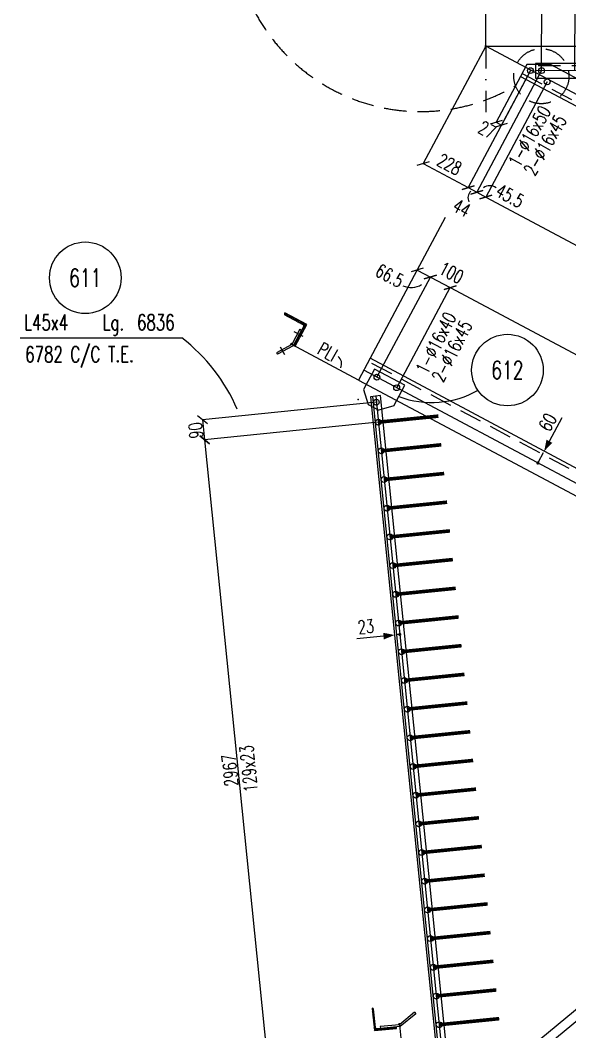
# Model space of a CAD drawing. Extents: x 591592 to 607812, y -3756 to 7724.
# Drawn here: x 594504 to 596961, y 899 to 5424 of the extents above; entities that cross this region are included whole.
import ezdxf
from ezdxf.enums import TextEntityAlignment as Align

# ---------------------------------------------------------------- set-up
doc = ezdxf.new("R2010")
doc.units = 0
doc.header["$LTSCALE"] = 200
doc.header["$MEASUREMENT"] = 0
doc.linetypes.add('DASHDOT', pattern=[1, 0.5, -0.25, 0, -0.25])
doc.linetypes.add('DASHED', pattern=[0.75, 0.5, -0.25])
doc.layers.get('0').update_dxf_attribs({"linetype": 'CONTINUOUS'})
for name, color, linetype in [('ASSI', 6, 'CONTINUOUS'), ('BOLLINI_1', 7, 'CONTINUOUS'), ('FORI', 2, 'CONTINUOUS'), ('LINEA_ANG', 2, 'CONTINUOUS'), ('LINEE_PIASTRA', 2, 'CONTINUOUS'), ('LINEE_PIASTRE', 2, 'CONTINUOUS'), ('LP', 3, 'CONTINUOUS'), ('LS', 7, 'CONTINUOUS'), ('MZ', 6, 'DASHDOT'), ('PIASTRE', 5, 'CONTINUOUS'), ('QT_MAL', 7, 'CONTINUOUS'), ('QT_MPR', 7, 'CONTINUOUS'), ('TRAT-Y', 7, 'DASHED')]:
    doc.layers.add(name, color=color, linetype=linetype)
doc.styles.add('QUOTE', font='ROMANS8.SHX', dxfattribs={"width": 0.7})
doc.styles.add('RQL', font='ROMANS8.SHX', dxfattribs={"width": 0.7})
doc.styles.add('RS', font='ROMANS8.shx', dxfattribs={"width": 0.7})
doc.styles.get("Standard").update_dxf_attribs({"font": 'ROMANS8.SHX', "width": 0.7})
doc.dimstyles.new('FRECCE1', dxfattribs={"dimtxt": 60, "dimasz": 6.66, "dimexe": 0, "dimexo": 0, "dimgap": 1, "dimtad": 1, "dimzin": 0, "dimdsep": 46, "dimtxsty": 'RS', "dimblk1": 'QUOTP', "dimblk2": 'QUOTF', "dimsah": 1, "dimcen": 0, "dimclrd": 2, "dimclre": 2, "dimclrt": 7, "dimadec": 0, "dimazin": 0, "dimtfac": 1, "dimtix": 1, "dimtmove": 2, "dimatfit": 3, "dimldrblk": 'QUOTP', "dimfxl": 1, "dimtolj": 1, "dimtzin": 0, "dimarcsym": 0})
doc.dimstyles.new('TRATTO', dxfattribs={"dimscale": 0, "dimtxt": 60, "dimasz": 40, "dimexe": 0, "dimexo": 0, "dimgap": 5, "dimtad": 1, "dimrnd": 0.5, "dimdsep": 46, "dimtxsty": 'RS', "dimblk1": 'OBLIQUE', "dimblk2": 'OBLIQUE', "dimsah": 1, "dimcen": 0.09, "dimclrd": 2, "dimclre": 2, "dimclrt": 7, "dimadec": 0, "dimazin": 0, "dimtfac": 1, "dimtix": 1, "dimtmove": 2, "dimatfit": 3, "dimfxl": 1, "dimtolj": 1, "dimtzin": 0, "dimarcsym": 0})

# ---------------------------------------------------------------- blocks, each defined once
blk = doc.blocks.new('16')
blk.add_circle((0, 0), 1)
blk = doc.blocks.new('_OBLIQUE')
at = {"color": 0, "linetype": 'ByBlock'}
blk.add_line((-0.5, -0.5), (0.5, 0.5), dxfattribs=at)
blk = doc.blocks.new('*D20')
at = {"layer": 'LS', "color": 2, "lineweight": -2, "transparency": 16777216}
for p, q in [((596585.2, 5308.5), (596585.2, 6660.6)), ((596585.2, 6660.6), (601726.8, 6660.6)), ((601726.8, 5308.5), (601726.8, 6660.6))]:
    blk.add_line(p, q, dxfattribs=at)
at = {"layer": 'LS', "color": 2, "lineweight": -2, "transparency": 16777216, "xscale": 40, "yscale": 40, "zscale": 40, "rotation": 180}
blk.add_blockref('_OBLIQUE', (596585.2, 6660.6), dxfattribs=at)
at = {"layer": 'LS', "color": 2, "lineweight": -2, "transparency": 16777216, "xscale": 40, "yscale": 40, "zscale": 40}
blk.add_blockref('_OBLIQUE', (601726.8, 6660.6), dxfattribs=at)
at = {"layer": 'LS', "color": 7, "transparency": 16777216, "insert": (599156, 6698.4), "char_height": 60, "attachment_point": 5, "style": 'RS'}
blk.add_mtext('\\A1;5141.5 SUR TRUSQ. 75', dxfattribs=at)
blk = doc.blocks.new('ASSE98')
blk.add_line((0, 0), (1, 0))
at = {"color": 7, "style": 'QUOTE', "width": 0.5, "flags": 1}
for tag, p in [('TI', (1.38308, 6.82731)), ('DI_S', (1.38308, 6.42178)), ('D_S', (1.38308, 6.02092)), ('E_S', (1.38308, 5.68065)), ('NFORI', (1.36454, 5.29792)), ('ALAR', (1.36349, 4.93246)), ('FAM', (1.3775, 4.54645)), ('ALA', (1.38308, 4.19257)), ('DISP2', (1.38308, 3.84971)), ('DISP1', (1.38308, 3.50686)), ('PINZAF', (1.38308, 3.164)), ('PINZAI', (1.38308, 2.82114)), ('TRP', (1.38308, 2.47829)), ('NP', (1.38308, 2.13543)), ('SV', (1.38308, 1.79257)), ('PESO', (1.38308, 1.44971)), ('QUA', (1.38308, 1.10686)), ('LUN', (1.38308, 0.764)), ('PROF', (1.38308, 0.42114)), ('POS', (1.38308, 0.07829))]:
    blk.add_attdef(tag, p, '', height=0.2, dxfattribs=at)
at = {"color": 7, "flags": 1}
for tag, p in [('LAV1', (3.07431, 6.82847)), ('LAV2', (3.07431, 6.49513)), ('LAV3', (3.07431, 6.1618)), ('LAV4', (3.07431, 5.82847)), ('LAV5', (3.07431, 5.49513)), ('LAV6', (3.07431, 5.1618)), ('LAV7', (3.07431, 4.82847)), ('LAV8', (3.07431, 4.49513)), ('LAV9', (3.07431, 4.1618)), ('LAV10', (3.07431, 3.82847))]:
    blk.add_attdef(tag, p, '', height=0.2, dxfattribs=at)
blk = doc.blocks.new('MRKR_98')
blk.add_point((0, 0))
at = {"color": 7, "style": 'QUOTE', "width": 0.5, "flags": 1}
for tag, p in [('TI', (3.73, 6.83)), ('AUX2', (3.71, 4.93)), ('NFORI', (3.72, 5.3)), ('DI_S', (3.73, 6.42)), ('D_S', (3.73, 6.02)), ('E_S', (3.73, 5.68)), ('FAM', (3.73, 4.55)), ('AUX1', (3.73, 4.19)), ('COMMESSA', (3.73, 3.85)), ('MD', (3.73, 3.51)), ('MP', (3.73, 3.16)), ('LARGHEZZA', (3.73, 2.82)), ('SPESSORE', (3.73, 2.48)), ('NP', (3.73, 2.14)), ('SV', (3.73, 1.79)), ('PESO', (3.73, 1.45)), ('QUA', (3.73, 1.11)), ('LUN', (3.73, 0.76)), ('PROF', (3.73, 0.42)), ('POS', (3.73, 0.08))]:
    blk.add_attdef(tag, p, '', height=0.2, dxfattribs=at)
at = {"color": 7, "flags": 1}
for tag, p in [('LAV1', (5.26, 6.88)), ('LAV2', (5.26, 6.55)), ('LAV3', (5.26, 6.21)), ('LAV4', (5.26, 5.88)), ('LAV5', (5.26, 5.55)), ('LAV6', (5.26, 5.21)), ('LAV7', (5.26, 4.88)), ('LAV8', (5.26, 4.55)), ('LAV9', (5.26, 4.21)), ('LAV10', (5.26, 3.88))]:
    blk.add_attdef(tag, p, '', height=0.2, dxfattribs=at)
blk = doc.blocks.new('QUOTP')
at = {"layer": 'ASSI', "color": 2, "const_width": 1.07}
blk.add_lwpolyline([(-0.53, 0, 1), (0.53, 0, 1)], format="xyb", close=True, dxfattribs=at)
blk = doc.blocks.new('QUOTF')
at = {"layer": 'LS', "color": 2}
blk.add_line((7.5, 0), (25.5, 0), dxfattribs=at)
blk.add_solid([(7.5, 2.25), (0, 0), (7.5, -2.25)], dxfattribs=at)
blk = doc.blocks.new('*D41')
at = {"layer": 'QT_MAL', "color": 2, "lineweight": -2, "transparency": 16777216}
blk.add_line((596821.5, 3449.3), (596843.4, 3490.5), dxfattribs=at)
at = {"layer": 'QT_MAL', "color": 2, "lineweight": -2, "transparency": 16777216, "xscale": 6.66, "yscale": 6.66, "zscale": 6.66}
for name, p, rotation in [('QUOTF', (596846.6, 3496.4), 61.92148357721419), ('QUOTP', (596818.3, 3443.4), 241.9214835772142)]:
    blk.add_blockref(name, p, dxfattribs=dict(at, rotation=rotation))
at = {"layer": 'QT_MAL', "color": 7, "transparency": 16777216, "insert": (596862.2, 3625.6), "char_height": 60, "attachment_point": 5, "rotation": 61.9215, "style": 'RS'}
blk.add_mtext('\\A1;60', dxfattribs=at)
blk = doc.blocks.new('*D92')
at = {"layer": 'QT_MPR', "color": 2, "lineweight": -2, "transparency": 16777216}
for p, q in [((596835.2, 5198.5), (596835.8, 5635.8)), ((596984.8, 5635.6), (596835.8, 5635.8)), ((596984.2, 5198.5), (596984.8, 5635.6))]:
    blk.add_line(p, q, dxfattribs=at)
at = {"layer": 'QT_MPR', "color": 2, "lineweight": -2, "transparency": 16777216, "xscale": 40, "yscale": 40, "zscale": 40}
for p, rotation in [((596835.8, 5635.8), 179.9298920329684), ((596984.8, 5635.6), 359.9298920329684)]:
    blk.add_blockref('_OBLIQUE', p, dxfattribs=dict(at, rotation=rotation))
at = {"layer": 'QT_MPR', "color": 7, "transparency": 16777216, "insert": (596917.8, 5676), "char_height": 60, "attachment_point": 5, "rotation": 359.9299, "style": 'RS'}
blk.add_mtext('\\A1;149', dxfattribs=at)
blk = doc.blocks.new('*D93')
at = {"layer": 'QT_MPR', "color": 2, "lineweight": -2, "transparency": 16777216}
for p, q in [((596585.2, 5308.5), (596304.8, 4782.8)), ((596785.2, 5198.5), (596506.2, 4675.4)), ((596304.8, 4782.8), (596506.2, 4675.4))]:
    blk.add_line(p, q, dxfattribs=at)
at = {"layer": 'QT_MPR', "color": 2, "lineweight": -2, "transparency": 16777216, "xscale": 40, "yscale": 40, "zscale": 40}
for p, rotation in [((596304.8, 4782.8), 151.9214835771896), ((596506.2, 4675.4), 331.9214835771895)]:
    blk.add_blockref('_OBLIQUE', p, dxfattribs=dict(at, rotation=rotation))
at = {"layer": 'QT_MPR', "color": 7, "transparency": 16777216, "insert": (596422.8, 4779.4), "char_height": 60, "attachment_point": 5, "rotation": 331.9215, "style": 'RS'}
blk.add_mtext('\\A1;228', dxfattribs=at)
blk = doc.blocks.new('*D94')
at = {"layer": 'QT_MPR', "color": 2, "lineweight": -2, "transparency": 16777216}
for p, q in [((596785.2, 5198.5), (596506.2, 4675.4)), ((596835.2, 5198.5), (596545.1, 4654.6)), ((596506.2, 4675.4), (596545.1, 4654.6))]:
    blk.add_line(p, q, dxfattribs=at)
at = {"layer": 'QT_MPR', "color": 2, "lineweight": -2, "transparency": 16777216, "xscale": 40, "yscale": 40, "zscale": 40}
for p, rotation in [((596506.2, 4675.4), 151.9214835771896), ((596545.1, 4654.6), 331.9214835771895)]:
    blk.add_blockref('_OBLIQUE', p, dxfattribs=dict(at, rotation=rotation))
at = {"layer": 'QT_MPR', "color": 7, "transparency": 16777216, "insert": (596477.1, 4583.2), "char_height": 60, "attachment_point": 5, "rotation": 331.9215, "style": 'RS'}
blk.add_mtext('\\A1;44', dxfattribs=at)
blk = doc.blocks.new('*D95')
at = {"layer": 'QT_MPR', "color": 2, "lineweight": -2, "transparency": 16777216}
for p, q in [((596835.2, 5198.5), (596545.1, 4654.6)), ((596860.2, 5148.5), (596585.3, 4633.2)), ((596545.1, 4654.6), (596585.3, 4633.2))]:
    blk.add_line(p, q, dxfattribs=at)
at = {"layer": 'QT_MPR', "color": 2, "lineweight": -2, "transparency": 16777216, "xscale": 40, "yscale": 40, "zscale": 40}
for p, rotation in [((596545.1, 4654.6), 151.9214835771896), ((596585.3, 4633.2), 331.9214835771895)]:
    blk.add_blockref('_OBLIQUE', p, dxfattribs=dict(at, rotation=rotation))
at = {"layer": 'QT_MPR', "color": 7, "transparency": 16777216, "insert": (596693.1, 4638), "char_height": 60, "attachment_point": 5, "rotation": 331.9215, "style": 'RS'}
blk.add_mtext('\\A1;45.5', dxfattribs=at)
blk = doc.blocks.new('*D96')
at = {"layer": 'QT_MPR', "color": 2, "lineweight": -2, "transparency": 16777216}
for p, q in [((596860.2, 5148.5), (596585.3, 4633.2)), ((596585.3, 4633.2), (599208.4, 3233.8)), ((599499.7, 3779.8), (599208.4, 3233.8))]:
    blk.add_line(p, q, dxfattribs=at)
at = {"layer": 'QT_MPR', "color": 2, "lineweight": -2, "transparency": 16777216, "xscale": 40, "yscale": 40, "zscale": 40}
for p, rotation in [((596585.3, 4633.2), 151.9214835771896), ((599208.4, 3233.8), 331.9214835771895)]:
    blk.add_blockref('_OBLIQUE', p, dxfattribs=dict(at, rotation=rotation))
at = {"layer": 'QT_MPR', "color": 7, "transparency": 16777216, "insert": (597913.3, 3964.4), "char_height": 60, "attachment_point": 5, "rotation": 331.9215, "style": 'RS'}
blk.add_mtext('\\A1;2973', dxfattribs=at)
blk = doc.blocks.new('*D98')
at = {"layer": 'QT_MPR', "color": 2, "lineweight": -2, "transparency": 16777216}
for p, q in [((596740.6, 5172.3), (596631.4, 4967.4)), ((596785.2, 5198.5), (596655.2, 4954.7)), ((596631.4, 4967.4), (596655.2, 4954.7))]:
    blk.add_line(p, q, dxfattribs=at)
at = {"layer": 'QT_MPR', "color": 2, "lineweight": -2, "transparency": 16777216, "xscale": 40, "yscale": 40, "zscale": 40}
for p, rotation in [((596631.4, 4967.4), 151.9214835771896), ((596655.2, 4954.7), 331.9214835771895)]:
    blk.add_blockref('_OBLIQUE', p, dxfattribs=dict(at, rotation=rotation))
at = {"layer": 'QT_MPR', "color": 7, "transparency": 16777216, "insert": (596591.2, 4933.9), "char_height": 60, "attachment_point": 5, "rotation": 331.9215, "style": 'RS'}
blk.add_mtext('\\A1;27', dxfattribs=at)
blk = doc.blocks.new('*D185')
at = {"layer": 'QT_MPR', "color": 2, "lineweight": -2, "transparency": 16777216}
for p, q in [((596098.8, 3827.3), (596337.6, 4275)), ((596337.6, 4275), (596425.8, 4227.9)), ((596187, 3780.2), (596425.8, 4227.9))]:
    blk.add_line(p, q, dxfattribs=at)
at = {"layer": 'QT_MPR', "color": 2, "lineweight": -2, "transparency": 16777216, "xscale": 40, "yscale": 40, "zscale": 40}
for p, rotation in [((596337.6, 4275), 151.9214835772142), ((596425.8, 4227.9), 331.9214835772142)]:
    blk.add_blockref('_OBLIQUE', p, dxfattribs=dict(at, rotation=rotation))
at = {"layer": 'QT_MPR', "color": 7, "transparency": 16777216, "insert": (596431.7, 4294.6), "char_height": 60, "attachment_point": 5, "rotation": 331.9215, "style": 'RS'}
blk.add_mtext('\\A1;100', dxfattribs=at)
blk = doc.blocks.new('*D100')
at = {"layer": 'QT_MPR', "color": 2, "lineweight": -2, "transparency": 16777216}
for p, q in [((596187, 3780.2), (596425.8, 4227.9)), ((596425.8, 4227.9), (598960.6, 2875.6)), ((598721.8, 2428), (598960.6, 2875.6))]:
    blk.add_line(p, q, dxfattribs=at)
at = {"layer": 'QT_MPR', "color": 2, "lineweight": -2, "transparency": 16777216, "xscale": 40, "yscale": 40, "zscale": 40}
for p, rotation in [((596425.8, 4227.9), 151.9214835772142), ((598960.6, 2875.6), 331.9214835772142)]:
    blk.add_blockref('_OBLIQUE', p, dxfattribs=dict(at, rotation=rotation))
at = {"layer": 'QT_MPR', "color": 7, "transparency": 16777216, "insert": (597709.7, 3582.6), "char_height": 60, "attachment_point": 5, "rotation": 331.9215, "style": 'RS'}
blk.add_mtext('\\A1;2873', dxfattribs=at)
blk = doc.blocks.new('*D184')
at = {"layer": 'QT_MPR', "color": 2, "lineweight": -2, "transparency": 16777216}
for p, q in [((596068.1, 3911.6), (596278.7, 4306.3)), ((596278.7, 4306.3), (596337.6, 4275)), ((596098.8, 3827.3), (596337.6, 4275))]:
    blk.add_line(p, q, dxfattribs=at)
at = {"layer": 'QT_MPR', "color": 2, "lineweight": -2, "transparency": 16777216, "xscale": 40, "yscale": 40, "zscale": 40}
for p, rotation in [((596278.7, 4306.3), 151.9214835772142), ((596337.6, 4275), 331.9214835772142)]:
    blk.add_blockref('_OBLIQUE', p, dxfattribs=dict(at, rotation=rotation))
at = {"layer": 'QT_MPR', "color": 7, "transparency": 16777216, "insert": (596155.4, 4281.1), "char_height": 60, "attachment_point": 5, "rotation": 331.9215, "style": 'RS'}
blk.add_mtext('\\A1;66.5', dxfattribs=at)
blk = doc.blocks.new('*D109')
at = {"layer": 'QT_MPR', "color": 2, "lineweight": -2, "transparency": 16777216}
for p, q in [((596095.8, 3715.5), (595319, 3637.1)), ((595319, 3637.1), (595328, 3547.6)), ((596104.8, 3626), (595328, 3547.6))]:
    blk.add_line(p, q, dxfattribs=at)
at = {"layer": 'QT_MPR', "color": 2, "lineweight": -2, "transparency": 16777216, "xscale": 40, "yscale": 40, "zscale": 40}
for p, rotation in [((595319, 3637.1), 95.76333638834765), ((595328, 3547.6), 275.7633363883477)]:
    blk.add_blockref('_OBLIQUE', p, dxfattribs=dict(at, rotation=rotation))
at = {"layer": 'QT_MPR', "color": 7, "transparency": 16777216, "insert": (595288.7, 3588.9), "char_height": 60, "attachment_point": 5, "rotation": 95.7633, "style": 'RS'}
blk.add_mtext('\\A1;90', dxfattribs=at)
blk = doc.blocks.new('*D110')
at = {"layer": 'QT_MPR', "color": 2, "lineweight": -2, "transparency": 16777216}
for p, q in [((596104.8, 3626), (595328, 3547.6)), ((595328, 3547.6), (595626, 595.6)), ((596402.8, 674), (595626, 595.6))]:
    blk.add_line(p, q, dxfattribs=at)
at = {"layer": 'QT_MPR', "color": 2, "lineweight": -2, "transparency": 16777216, "xscale": 40, "yscale": 40, "zscale": 40}
for p, rotation in [((595328, 3547.6), 95.76333638834765), ((595626, 595.6), 275.7633363883477)]:
    blk.add_blockref('_OBLIQUE', p, dxfattribs=dict(at, rotation=rotation))
at = {"layer": 'QT_MPR', "color": 7, "transparency": 16777216, "insert": (595525.2, 2076.2), "char_height": 60, "attachment_point": 5, "rotation": 95.7633, "style": 'RS'}
blk.add_mtext('\\A1;129x23', dxfattribs=at)
blk = doc.blocks.new('*D111')
at = {"layer": 'QT_MPR', "color": 2, "lineweight": -2, "transparency": 16777216}
for p, q in [((596104.8, 3626), (595328, 3547.6)), ((595328, 3547.6), (595626, 595.6)), ((596402.8, 674), (595626, 595.6))]:
    blk.add_line(p, q, dxfattribs=at)
at = {"layer": 'QT_MPR', "color": 2, "lineweight": -2, "transparency": 16777216, "xscale": 40, "yscale": 40, "zscale": 40}
for p, rotation in [((595328, 3547.6), 95.76333638834765), ((595626, 595.6), 275.7633363883477)]:
    blk.add_blockref('_OBLIQUE', p, dxfattribs=dict(at, rotation=rotation))
at = {"layer": 'QT_MPR', "color": 7, "transparency": 16777216, "insert": (595442.2, 2068.1), "char_height": 60, "attachment_point": 5, "rotation": 95.7633, "style": 'RS'}
blk.add_mtext('\\A1;2967', dxfattribs=at)
blk = doc.blocks.new('*D187')
at = {"layer": 'QT_MPR', "color": 2, "lineweight": -2, "transparency": 16777216}
for p, q in [((598567.2, 2250.9), (598961.7, 1773.5)), ((598961.7, 1773.5), (596817, 1.2)), ((596422.5, 478.6), (596817, 1.2))]:
    blk.add_line(p, q, dxfattribs=at)
at = {"layer": 'QT_MPR', "color": 2, "lineweight": -2, "transparency": 16777216, "xscale": 40, "yscale": 40, "zscale": 40}
for p, rotation in [((598961.7, 1773.5), 39.56849252341383), ((596817, 1.2), 219.5684925234139)]:
    blk.add_blockref('_OBLIQUE', p, dxfattribs=dict(at, rotation=rotation))
at = {"layer": 'QT_MPR', "color": 7, "transparency": 16777216, "insert": (597867.1, 914.3), "char_height": 60, "attachment_point": 5, "rotation": 39.5685, "style": 'RS'}
blk.add_mtext('\\A1;2782', dxfattribs=at)
blk = doc.blocks.new('*D136')
at = {"layer": 'QT_MAL', "color": 2, "lineweight": -2, "transparency": 16777216}
blk.add_line((596194.1, 2675.6), (596184.4, 2674.6), dxfattribs=at)
at = {"layer": 'QT_MAL', "color": 2, "lineweight": -2, "transparency": 16777216, "xscale": 6.66, "yscale": 6.66, "zscale": 6.66}
for name, p, rotation in [('QUOTF', (596177.8, 2674), 185.7633363883477), ('QUOTP', (596200.7, 2676.3), 5.763336388347681)]:
    blk.add_blockref(name, p, dxfattribs=dict(at, rotation=rotation))
at = {"layer": 'QT_MAL', "color": 7, "transparency": 16777216, "insert": (596049.1, 2711.5), "char_height": 60, "attachment_point": 5, "rotation": 5.7633, "style": 'RS'}
blk.add_mtext('\\A1;23', dxfattribs=at)
blk = doc.blocks.new('bull')
at = {"style": 'RS', "width": 0.7, "flags": 1}
for tag, p in [('NN', (-12.25, 0)), ('DIAMETRO', (0, -4.86)), ('SERRAGGIO', (0, -9.71)), ('LUNGHEZZA', (0, -14.57)), ('NB', (0, -19.43)), ('TIPO', (0, -24.12)), ('EL', (-0.14, -29))]:
    blk.add_attdef(tag, p, '', height=3, dxfattribs=at)
at = {"style": 'RS', "width": 0.7}
blk.add_attdef('BULLONE', (0, 0), '', height=3, dxfattribs=at)
blk = doc.blocks.new('xxx')
blk.add_circle((0, 0), 8)
at = {"color": 3, "style": 'RQL', "width": 0.7}
blk.add_attdef('POS', text='', height=4, dxfattribs=at).set_placement((0, 0), align=Align.MIDDLE)
at = {"color": 3, "style": 'RQL', "width": 0.7, "flags": 1}
blk.add_attdef('POS1', (-0.39, -5.42), '', height=2, dxfattribs=at)
at = {"style": 'RQL', "width": 0.7, "flags": 1}
blk.add_attdef('TIPO', (-0.39, -8.66), '', height=2, dxfattribs=at)

msp = doc.modelspace()

# ---------------------------------------------------------------- hatches: boundary and pattern name
at = {"layer": 'LS'}
h = msp.add_hatch(dxfattribs=at)
h.set_pattern_fill('_U', color=6, scale=5, angle=196.921484, style=0, pattern_type=0)
h.set_pattern_definition([(196.9214836, (1123500.7086, -272682.428), (1.455304696, -4.783522577), [])])
edge = h.paths.add_edge_path()
edge.add_line((595784.618, 4062.898), (595687.565, 4114.673))
edge.add_line((595687.565, 4114.673), (595685.682, 4111.144))
edge.add_arc((595689.211, 4109.261), 4, 151.921484, 241.921484)
edge.add_line((595687.329, 4105.732), (595766.736, 4063.371))
edge.add_arc((595762.971, 4056.312), 8, 331.921484, 421.921484, ccw=False)
edge.add_line((595770.029, 4052.547), (595727.668, 3973.14))
edge.add_arc((595731.197, 3971.257), 4, 151.921484, 241.921484)
edge.add_line((595729.314, 3967.728), (595732.843, 3965.845))
edge.add_line((595732.843, 3965.845), (595784.618, 4062.898))
h = msp.add_hatch(dxfattribs=at)
h.set_pattern_fill('_U', color=6, scale=5, angle=50.763336, style=0, pattern_type=0)
h.set_pattern_definition([(50.7633364, (113752.737, -47618.5534), (-3.87269947, 3.162625304), [])])
edge = h.paths.add_edge_path()
edge.add_line((596087.143, 904.339), (596186.637, 914.381))
edge.add_line((596186.637, 914.381), (596186.436, 916.371))
edge.add_arc((596182.457, 915.97), 4, 5.763336, 95.763336)
edge.add_line((596182.055, 919.949), (596100.469, 911.715))
edge.add_arc((596099.666, 919.675), 8, 185.763336, 275.763336, ccw=False)
edge.add_line((596091.707, 918.871), (596083.472, 1000.457))
edge.add_arc((596079.492, 1000.055), 4, 5.763336, 95.763336)
edge.add_line((596079.091, 1004.035), (596077.101, 1003.834))
edge.add_line((596077.101, 1003.834), (596087.143, 904.339))

# ---------------------------------------------------------------- linework, layer by layer
at = {"layer": 'ASSI', "color": 2}
msp.add_line((596585.217, 5308.467), (597523.466, 5308.467), dxfattribs=at)
at = {"layer": 'LINEA_ANG'}
for p, q in [((596769.357, 5226.101), (596740.646, 5172.281)), ((596874.475, 5225.561), (596769.357, 5226.101)), ((596808.155, 5230.5), (596808.076, 5165.5)), ((601720.152, 5224.49), (596808.155, 5230.5)), ((602152.414, 2409.947), (596874.475, 5225.561)), ((596740.646, 5172.281), (602138.578, 2292.654)), ((596808.076, 5165.5), (601720.072, 5159.49)), ((596068.138, 3911.649), (596016.363, 3814.596)), ((601466.071, 1032.022), (596068.138, 3911.649)), ((596016.363, 3814.596), (601414.296, 934.969)), ((596114.978, 3744.622), (596070.205, 3740.103)), ((596070.205, 3740.103), (596756.674, -3061.342)), ((596801.446, -3056.823), (596114.978, 3744.622)), ((598669.919, 2387.617), (596268.678, 403.362))]:
    msp.add_line(p, q, dxfattribs=at)
at = {"layer": 'LINEA_ANG', "color": 2}
msp.add_line((596078.662, 3740.956), (596765.131, -3060.489), dxfattribs=at)
at = {"layer": 'LINEE_PIASTRA'}
for p, q in [((596038.689, 3772.084), (596059.27, 3704.435)), ((596174.563, 3699.599), (596106.914, 3679.018))]:
    msp.add_line(p, q, dxfattribs=at)
at = {"layer": 'LINEE_PIASTRE'}
for p, q in [((596087.639, 3863.844), (596038.689, 3772.084)), ((596223.514, 3791.359), (596087.639, 3863.844)), ((596174.563, 3699.599), (596223.514, 3791.359)), ((596059.27, 3704.435), (596106.914, 3679.018))]:
    msp.add_line(p, q, dxfattribs=at)
for points in [[(595784.618, 4062.898), (595687.565, 4114.673), (595685.682, 4111.144, 0.41421356), (595687.329, 4105.732), (595766.736, 4063.371, -0.41421356), (595770.029, 4052.547), (595727.668, 3973.14, 0.41421356), (595729.314, 3967.728), (595732.843, 3965.845)], [(596087.143, 904.339), (596186.637, 914.381), (596186.436, 916.371, 0.41421356), (596182.055, 919.949), (596100.469, 911.715, -0.41421356), (596091.707, 918.871), (596083.472, 1000.457, 0.41421356), (596079.091, 1004.035), (596077.101, 1003.834)]]:
    msp.add_lwpolyline(points, format="xyb", close=True, dxfattribs=at)
at = {"layer": 'LP', "color": 6}
msp.add_arc((596252.167, 4317.677), 89.361, 245.323476, 301.332767, dxfattribs=at)
at = {"layer": 'LS', "color": 6}
for p, q in [((602316.371, 2251.077), (596585.217, 5308.467)), ((595754.087, 4041.784), (595717.844, 3973.846)), ((595761.145, 4038.018), (595723.779, 3967.975)), ((595768.398, 4009.214), (595728.402, 4030.551)), ((595754.087, 4041.784), (595761.145, 4038.018)), ((594503.768, 4002.608), (595226.468, 4002.608)), ((595717.844, 3973.846), (595650.302, 3936.873)), ((595650.302, 3936.873), (595654.143, 3929.856)), ((595723.779, 3967.975), (595654.143, 3929.856)), ((595666.679, 3963.185), (595685.655, 3928.52)), ((596016.363, 3814.596), (595717.844, 3973.846)), ((599312.375, 2112.948), (596039.898, 3858.711)), ((596267.18, 986.158), (596200.055, 930.812)), ((596272.27, 979.986), (596203.272, 923.096)), ((596267.18, 986.158), (596272.27, 979.986)), ((596200.055, 930.812), (596113.495, 922.075)), ((596113.495, 922.075), (596114.298, 914.116)), ((596203.272, 923.096), (596114.298, 914.116)), ((596200.055, 930.812), (596270.037, 237.444))]:
    msp.add_line(p, q, dxfattribs=at)
at = {"layer": 'LS', "color": 2}
msp.add_line((596278.699, 4306.35), (596404.98, 4543.066), dxfattribs=at)
at = {"layer": 'LS', "color": 1, "const_width": 4.75}
msp.add_lwpolyline([(596582.592, 5308.467, 1), (596587.842, 5308.467, 1)], format="xyb", close=True, dxfattribs=at)
at = {"layer": 'LS', "const_width": 7.25}
for points in [[(595719.668, 3977.265, 0.56622512), (595713.969, 3973.846, 0.12587141), (595714.445, 3971.986, 0.12587141)], [(596203.045, 933.277, 0.00393328), (596203.006, 933.324, 0.73561911), (596196.2, 930.423, 0.73561911)]]:
    msp.add_lwpolyline(points, format="xyb", dxfattribs=at)
at = {"layer": 'LS', "color": 6, "const_width": 16}
for points in [[(596104.838, 3626.004), (596373.473, 3653.117)], [(596130.746, 3369.308), (596399.381, 3396.421)], [(596156.655, 3112.612), (596425.29, 3139.725)], [(596182.563, 2855.916), (596451.198, 2883.03)], [(596208.471, 2599.22), (596477.106, 2626.334)], [(596234.379, 2342.525), (596503.015, 2369.638)], [(596260.288, 2085.829), (596528.923, 2112.942)], [(596286.196, 1829.133), (596554.831, 1856.246)], [(596312.104, 1572.437), (596580.739, 1599.55)], [(596338.012, 1315.741), (596606.648, 1342.855)], [(596363.921, 1059.045), (596632.556, 1086.159)]]:
    msp.add_lwpolyline(points, dxfattribs=at)
at = {"layer": 'LS', "color": 2, "linetype": 'DASHED', "const_width": 16}
for points in [[(596117.792, 3497.656), (596386.427, 3524.769)], [(596143.7, 3240.96), (596412.336, 3268.073)], [(596169.609, 2984.264), (596438.244, 3011.378)], [(596195.517, 2727.568), (596464.152, 2754.682)], [(596221.425, 2470.873), (596490.06, 2497.986)], [(596221.425, 2470.873), (596490.06, 2497.986)], [(596247.333, 2214.177), (596515.969, 2241.29)], [(596273.242, 1957.481), (596541.877, 1984.594)], [(596299.15, 1700.785), (596567.785, 1727.898)], [(596325.058, 1444.089), (596593.693, 1471.202)], [(596350.967, 1187.393), (596619.602, 1214.507)], [(596376.875, 930.697), (596645.51, 957.811)]]:
    msp.add_lwpolyline(points, dxfattribs=at)
at = {"layer": 'LS', "color": 6}
for centre, radius, start, end in [((596603.554, 4632.396), 50.989, 56.611383, 124.464338), ((596548.696, 4629.95), 42.918, 135.35643, 205.911637), ((594746.238, 3374.857), 790.375, 23.001775, 52.583998), ((595901.307, 3887.933), 39.704, 332.761253, 53.439171), ((596342.95, 4133.583), 419.66, 249.567527, 299.773833)]:
    msp.add_arc(centre, radius, start, end, dxfattribs=at)
at = {"layer": 'MZ'}
msp.add_line((596585.217, 5308.467), (596585.217, 5013.059), dxfattribs=at)
at = {"layer": 'TRAT-Y'}
for p, q in [((601720.139, 5214.49), (596808.143, 5220.5)), ((596748.177, 5186.398), (602146.109, 2306.771)), ((601458.54, 1017.905), (596060.607, 3897.532))]:
    msp.add_line(p, q, dxfattribs=at)
at = {"layer": 'TRAT-Y', "color": 2}
msp.add_circle((596833.913, 5173.667), 123.201, dxfattribs=at)
msp.add_arc((596293.763, 5854.411), 838.896, 207.621728, 300.356241, dxfattribs=at)

# ---------------------------------------------------------------- block references
at = {"layer": 'ASSI'}
ref = msp.add_blockref('ASSE98', (601720.112, 5192.49), dxfattribs=dict(at, xscale=4912, rotation=179.9298920329684))
ref.add_attrib('PROF', 'L65x4', (597176.626, 5915.116), dxfattribs={"layer": '0', "color": 2, "height": 70, "rotation": 359.929892, "style": 'QUOTE', "width": 0.7})
ref.add_attrib('LUN', '4912', (597681.493, 5914.498), dxfattribs={"layer": '0', "color": 2, "height": 70, "rotation": 359.929892, "style": 'QUOTE', "width": 0.7})
ref.add_attrib('PESO', '4858 C/C T.E.', (597176.265, 5773.821), dxfattribs={"layer": '0', "color": 2, "height": 70, "rotation": 359.929892, "style": 'QUOTE', "width": 0.7})
ref.add_attrib('SV', 'Lg.', (597527.359, 5914.686), dxfattribs={"layer": '0', "color": 2, "height": 70, "rotation": 359.929892, "style": 'QUOTE', "width": 0.7})
at = {"layer": 'ASSI', "xscale": 6118, "rotation": 331.9214835771895}
msp.add_blockref('ASSE98', (596740.646, 5172.281), dxfattribs=at)
at = {"layer": 'ASSI'}
ref = msp.add_blockref('ASSE98', (596093.089, 3742.412), dxfattribs=dict(at, xscale=6836, zscale=6836, rotation=275.7633363883477))
ref.add_attrib('PROF', 'L45x4', (594521.184, 4037.317), dxfattribs={"layer": '0', "color": 2, "height": 70, "style": 'QUOTE', "width": 0.7})
ref.add_attrib('LUN', '6836', (595026.05, 4037.317), dxfattribs={"layer": '0', "color": 2, "height": 70, "style": 'QUOTE', "width": 0.7})
ref.add_attrib('PESO', '6782 C/C T.E.', (594526.318, 3894.671), dxfattribs={"layer": '0', "color": 2, "height": 70, "style": 'QUOTE', "width": 0.7})
ref.add_attrib('SV', 'Lg.', (594871.917, 4037.317), dxfattribs={"layer": '0', "color": 2, "height": 70, "style": 'QUOTE', "width": 0.7})
at = {"layer": 'ASSI', "xscale": 6118, "zscale": 6118, "rotation": 151.9214835772142}
msp.add_blockref('ASSE98', (601466.071, 1032.022), dxfattribs=at)
at = {"layer": 'ASSI'}
ref = msp.add_blockref('ASSE98', (596294.158, 372.527), dxfattribs=dict(at, xscale=3115, zscale=3115, rotation=39.56849252341382))
ref.add_attrib('PROF', 'L70x5', (597179.876, 1256.959), dxfattribs={"layer": '0', "color": 2, "height": 70, "rotation": 39.568493, "style": 'QUOTE', "width": 0.7})
ref.add_attrib('LUN', '3115', (597566.541, 1576.478), dxfattribs={"layer": '0', "color": 2, "height": 70, "rotation": 39.568493, "style": 'QUOTE', "width": 0.7})
ref.add_attrib('PESO', '3061 C/C T.E.', (597370.976, 1025.7), dxfattribs={"layer": '0', "color": 2, "height": 70, "rotation": 39.568493, "style": 'QUOTE', "width": 0.7})
ref.add_attrib('SV', 'Lg.', (597447.725, 1478.295), dxfattribs={"layer": '0', "color": 2, "height": 70, "rotation": 39.568493, "style": 'QUOTE', "width": 0.7})
at = {"layer": 'BOLLINI_1'}
for p, xscale, yscale, zscale, values in [((594794.601, 4272.01), 20, 20, 20, {'POS': '611'}), ((596682.148, 3859.16), 19.9999999995, 19.9999999995, 19.9999999995, {'POS': '612'})]:
    msp.add_blockref('xxx', p, dxfattribs=dict(at, xscale=xscale, yscale=yscale, zscale=zscale)).add_auto_attribs(values)
at = {"layer": 'FORI', "xscale": 13, "yscale": 13, "zscale": 13}
for p in [(596785.217, 5198.467), (596860.217, 5148.467), (596095.8, 3715.549), (596104.838, 3626.004), (596117.792, 3497.656), (596130.746, 3369.308), (596143.7, 3240.96), (596156.655, 3112.612), (596169.609, 2984.264), (596182.563, 2855.916), (596195.517, 2727.568), (596208.471, 2599.22), (596221.425, 2470.873), (596234.379, 2342.525), (596247.333, 2214.177), (596260.288, 2085.829), (596273.242, 1957.481), (596286.196, 1829.133), (596299.15, 1700.785), (596312.104, 1572.437), (596325.058, 1444.089), (596338.012, 1315.741), (596350.967, 1187.393), (596363.921, 1059.045), (596376.875, 930.697)]:
    msp.add_blockref('16', p, dxfattribs=at)
for p, rotation in [((596835.217, 5198.467), 359.407608516), ((596098.753, 3827.313), 16.92148357718928), ((596186.984, 3780.245), 16.92148357718928)]:
    msp.add_blockref('16', p, dxfattribs=dict(at, rotation=rotation))
at = {"layer": 'LS', "xscale": 20, "yscale": 20, "zscale": 20, "rotation": 60.37228051612237}
for p, values in [((596734.721, 4762.287), {'BULLONE': '1-%%c16x50                '}), ((596804.261, 4722.738), {'BULLONE': '2-%%c16x45                '})]:
    msp.add_blockref('bull', p, dxfattribs=at).add_auto_attribs(values)
at = {"layer": 'LS', "color": 7, "xscale": 20, "yscale": 20, "zscale": 20, "rotation": 62.91815224232526}
for p, values in [((596322.657, 3835.872), {'BULLONE': '1-%%c16x40                '}), ((596393.886, 3799.451), {'BULLONE': '2-%%c16x45                '})]:
    msp.add_blockref('bull', p, dxfattribs=at).add_auto_attribs(values)
at = {"layer": 'PIASTRE', "xscale": 19.99999999999999, "yscale": 19.99999999999999, "zscale": 19.99999999999999, "rotation": 331.9214835771934}
msp.add_blockref('MRKR_98', (596015.154, 3727.969), dxfattribs=at)

# ---------------------------------------------------------------- texts
at = {"layer": 'LS', "color": 7, "style": 'RS', "width": 0.7}
msp.add_text('PLI', height=60, rotation=330.743475, dxfattribs=at).set_placement((595877.301, 3940.013), align=Align.MIDDLE)

# ---------------------------------------------------------------- dimensions: what is measured, and where the dimension line sits
at = {"layer": 'LS'}
dim = msp.add_linear_dim(base=(601726.756, 6660.569), p1=(596585.217, 5308.467), p2=(601726.756, 5308.467), text='<> SUR TRUSQ. 75', dimstyle='TRATTO', override={"dimscale": 1}, dxfattribs=at)
dim.commit()
dim.dimension.update_dxf_attribs({"geometry": '*D20', "text_midpoint": (599155.986, 6698.426)})
at = {"layer": 'QT_MAL'}
for base, p1, p2, angle, text, picture, middle in [((596846.557, 3496.387), (596818.316, 3443.449), (596846.557, 3496.387), 61.921484, '60', '*D41', (596862.183, 3625.584)), ((596177.809, 2673.98), (596200.692, 2676.29), (596177.809, 2673.98), 5.763336, '23', '*D136', (596049.141, 2711.508))]:
    dim = msp.add_linear_dim(base=base, p1=p1, p2=p2, angle=angle, text=text, dimstyle='FRECCE1', dxfattribs=at)
    dim.commit()
    dim.dimension.update_dxf_attribs({"geometry": picture, "text_midpoint": middle, "dimtype": 128})
at = {"layer": 'QT_MPR'}
for base, p1, p2, angle, text, picture, middle, dimtype in [((596835.752, 5635.799), (596984.217, 5198.468), (596835.217, 5198.467), 359.929892, '149', '*D92', (596917.78, 5675.975), 128), ((596506.175, 4675.396), (596585.217, 5308.467), (596785.217, 5198.467), 331.921484, '228', '*D93', (596422.821, 4779.376), 128), ((596545.098, 4654.632), (596785.217, 5198.467), (596835.217, 5198.467), 331.921484, '44', '*D94', (596477.065, 4583.227), 128), ((596585.324, 4633.173), (596835.217, 5198.467), (596860.217, 5148.467), 331.921484, '45.5', '*D95', (596693.068, 4637.964), 128), ((596655.194, 4954.735), (596740.646, 5172.281), (596785.217, 5198.467), 331.921484, '27', '*D98', (596591.193, 4933.938), 128), ((599208.418, 3233.834), (596860.217, 5148.467), (599499.659, 3779.772), 331.921484, '2973', '*D96', (597913.345, 3964.384), 128), ((596337.554, 4274.952), (596068.138, 3911.649), (596098.753, 3827.313), 331.921484, '66.5', '*D184', (596155.392, 4281.09), 160), ((596425.785, 4227.884), (596098.753, 3827.313), (596186.984, 3780.245), 331.921484, '100', '*D185', (596431.732, 4294.645), 160), ((598960.649, 2875.614), (596186.984, 3780.245), (598721.848, 2427.975), 331.921484, '2873', '*D100', (597709.691, 3582.629), 128), ((595328.038, 3547.602), (596095.8, 3715.549), (596104.838, 3626.004), 95.763336, '90', '*D109', (595288.696, 3588.859), 128), ((595625.983, 595.599), (596104.838, 3626.004), (596402.783, 674.002), 95.763336, '129x23', '*D110', (595525.243, 2076.233), 128), ((595625.983, 595.599), (596104.838, 3626.004), (596402.783, 674.002), 95.763336, '2967', '*D111', (595442.188, 2068.086), 128), ((596816.99, 1.204), (598567.245, 2250.884), (596422.506, 478.587), 39.568493, '2782', '*D187', (597867.064, 914.332), 160)]:
    dim = msp.add_linear_dim(base=base, p1=p1, p2=p2, angle=angle, text=text, dimstyle='TRATTO', override={"dimscale": 1}, dxfattribs=at)
    dim.commit()
    dim.dimension.update_dxf_attribs({"geometry": picture, "text_midpoint": middle, "dimtype": dimtype})

doc.saveas('drawing.dxf')
